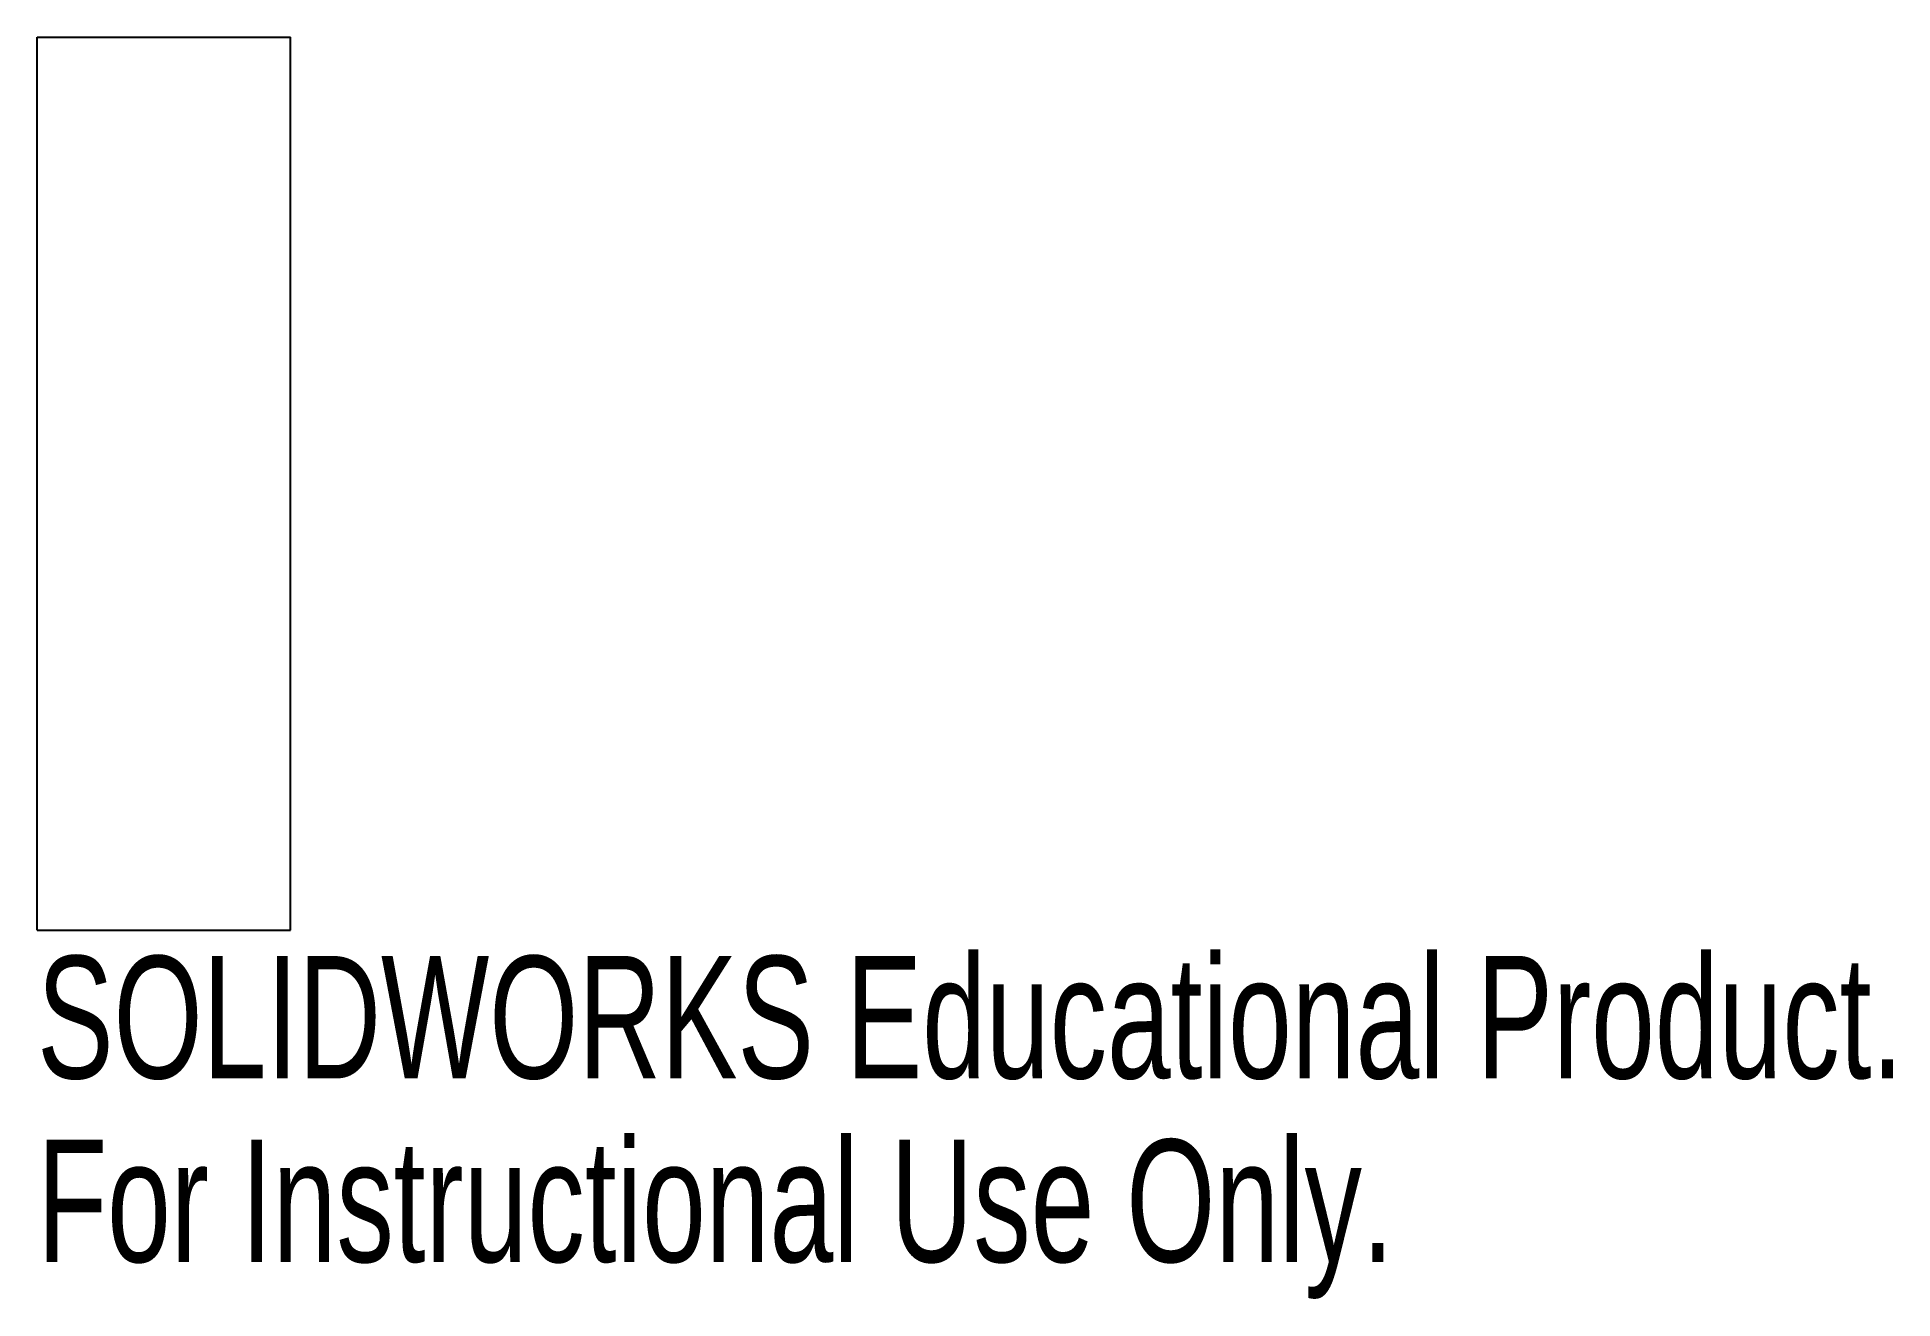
# Model space of a CAD drawing. Header units: millimetres. Extents: x -10 to 63.3, y 8 to 57.8.
import ezdxf

# ---------------------------------------------------------------- set-up
doc = ezdxf.new("R2010")
doc.units = ezdxf.units.MM
doc.styles.add('SLDTEXTSTYLE0', font='TXT', dxfattribs={"width": 0.7})

msp = doc.modelspace()

# ---------------------------------------------------------------- linework, layer by layer
at = {"color": 7, "linetype": 'Continuous', "lineweight": 25}
for p, q in [((-10, 57.847), (0, 57.847)), ((-10, 22.579), (-10, 57.847)), ((0, 22.579), (0, 57.847)), ((-10, 22.579), (0, 22.579))]:
    msp.add_line(p, q, dxfattribs=at)

# ---------------------------------------------------------------- texts
at = {"color": 7, "linetype": 'Continuous', "char_height": 4.83362, "attachment_point": 1, "style": 'SLDTEXTSTYLE0'}
for s, insert in [('SOLIDWORKS Educational Product.', (-10, 21.56)), ('For Instructional Use Only.', (-10, 14.309))]:
    msp.add_mtext(s, dxfattribs=dict(at, insert=insert))

doc.saveas('drawing.dxf')
